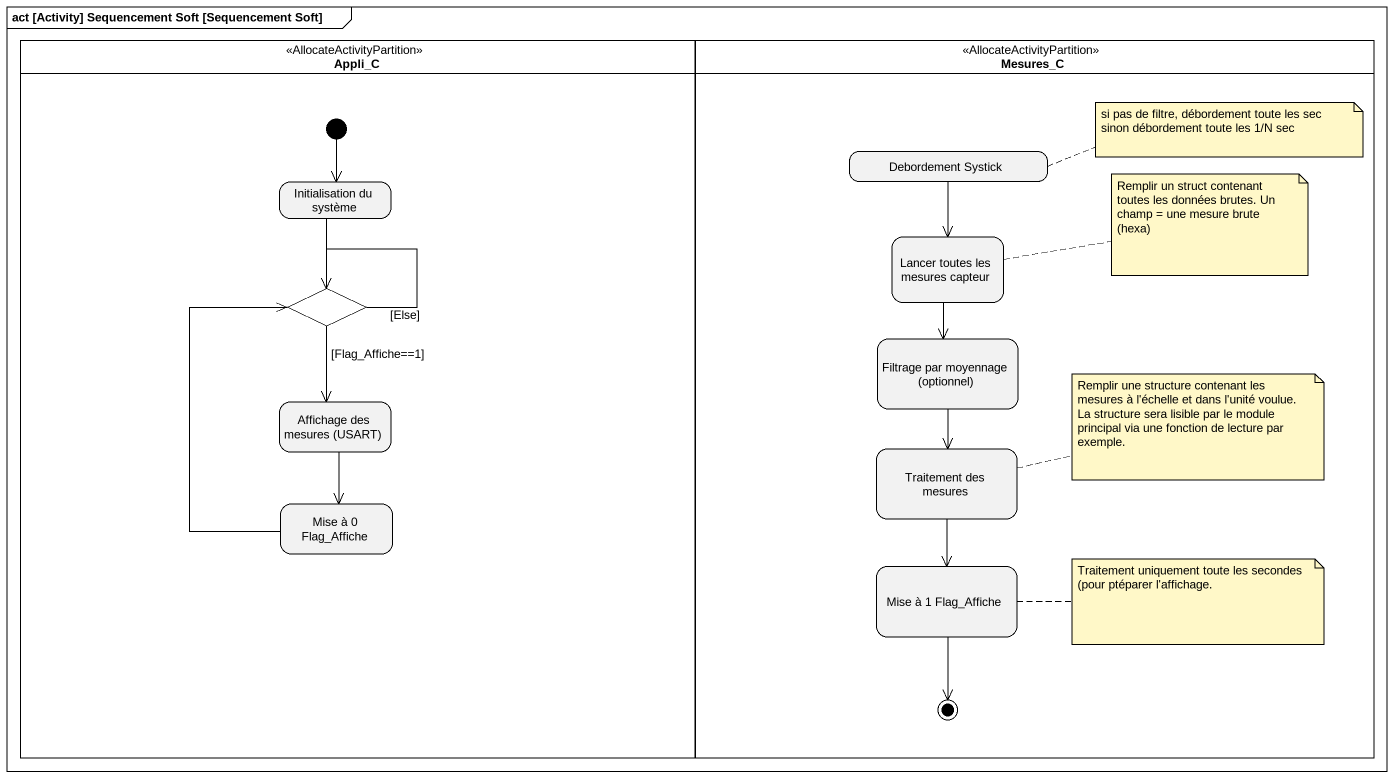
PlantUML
@startuml
mainframe act [Activity] Sequencement Soft [Sequencement Soft]
hide empty description
state Appli_C <<AllocateActivityPartition>> {
  state "Initialisation du système" as Initialisation_du_système
  state choice1 <<choice>>
  state "Affichage des mesures (USART)" as Affichage_des_mesures_USART
  state "Mise à 0 Flag_Affiche" as Mise_à_0_Flag_Affiche
  [*] --> Initialisation_du_système
}
state Mesures_C <<AllocateActivityPartition>> {
  state "Debordement Systick" as Debordement_Systick
  state "Lancer toutes les mesures capteur" as Lancer_toutes_les_mesures
  state "Filtrage par moyennage (optionnel)" as Filtrage_par_moyennage
  state "Traitement des mesures" as Traitement_des_mesures
  state "Mise à 1 Flag_Affiche" as Mise_à_1_Flag_Affiche
  Mise_à_1_Flag_Affiche --> [*]
}
Debordement_Systick --> Lancer_toutes_les_mesures
Initialisation_du_système --> choice1
Lancer_toutes_les_mesures --> Filtrage_par_moyennage
choice1 --> choice1 : [Else]
choice1 --> Affichage_des_mesures_USART : [Flag_Affiche==1]
Filtrage_par_moyennage --> Traitement_des_mesures
Affichage_des_mesures_USART --> Mise_à_0_Flag_Affiche
Traitement_des_mesures --> Mise_à_1_Flag_Affiche
Mise_à_0_Flag_Affiche -up-> choice1
note right of Debordement_Systick
  si pas de filtre, débordement toute les sec
  sinon débordement toute les 1/N sec
end note
note right of Lancer_toutes_les_mesures : Remplir un struct contenant toutes les données brutes. Un champ = une mesure brute (hexa)
note right of Traitement_des_mesures
  Remplir une structure contenant les mesures à l'échelle et dans l'unité voulue.
  La structure sera lisible par le module principal via une fonction de lecture par exemple.
end note
note right of Mise_à_1_Flag_Affiche : Traitement uniquement toute les secondes (pour ptéparer l'affichage.
@enduml
